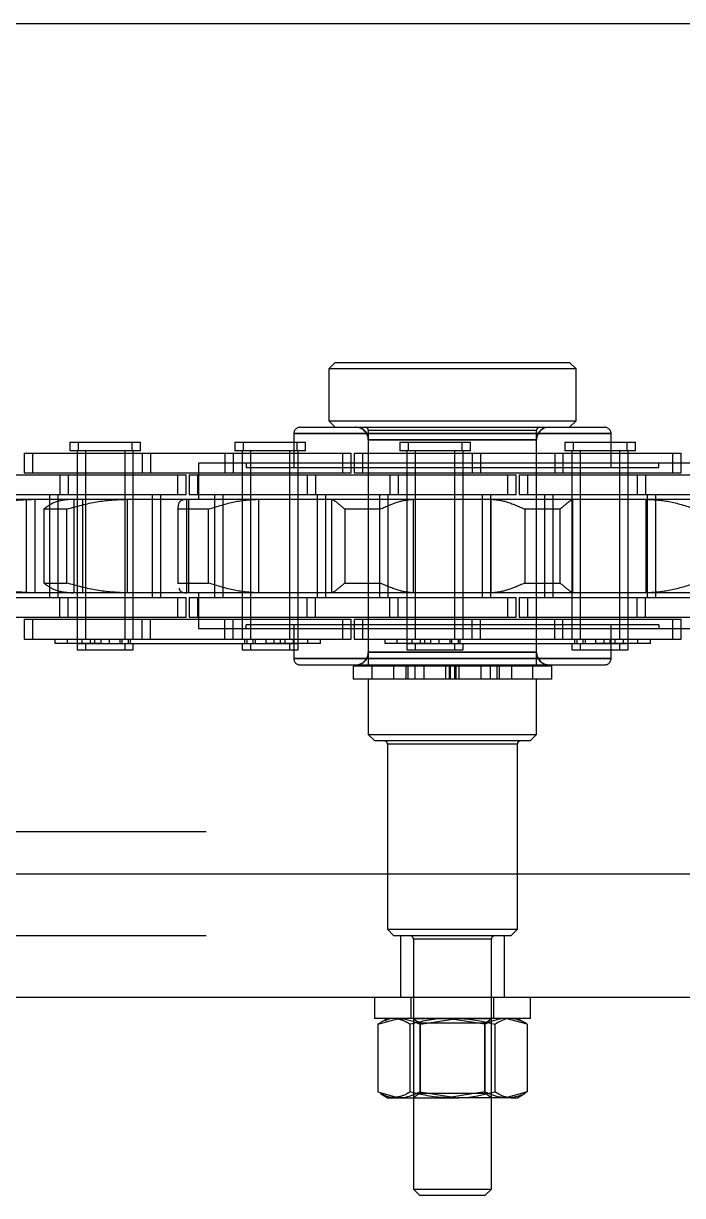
# Model space of a CAD drawing. Header units: metres. Extents: x 0 to 21025, y 0 to 14850.
# Drawn here: x 3953.4 to 4004.1, y 9031.4 to 9121.6 of the extents above; entities that cross this region are included whole.
import ezdxf

# ---------------------------------------------------------------- set-up
doc = ezdxf.new("R2010")
doc.units = ezdxf.units.M
doc.header["$LTSCALE"] = 25
doc.linetypes.add('HIDDEN2', pattern=[4.7625, 3.175, -1.5875])
doc.layers.add('SL4', color=4, linetype='Continuous')
doc.layers.add('ST1', color=7, linetype='HIDDEN2')

msp = doc.modelspace()

# ---------------------------------------------------------------- linework, layer by layer
at = {"layer": 'SL4'}
for p, q in [((2880.564, 9121.619), (4205.539, 9121.619)), ((2880.564, 9056.144), (4205.539, 9056.144)), ((4205.539, 9046.619), (2880.564, 9046.619)), ((3980.382, 9046.619), (3980.382, 9045.019)), ((3992.382, 9045.019), (3992.382, 9046.619)), ((3991.799, 9045.019), (3980.382, 9045.019)), ((3980.626, 9044.572), (3982.263, 9045.019)), ((3980.864, 9044.68), (3980.626, 9044.572)), ((3980.626, 9044.572), (3980.626, 9039.365)), ((3981.382, 9045.019), (3980.844, 9044.708)), ((3983.899, 9044.572), (3986.777, 9045.019)), ((3983.899, 9044.572), (3983.899, 9039.365)), ((3989.655, 9044.572), (3989.655, 9039.365)), ((3991.92, 9044.708), (3991.382, 9045.019)), ((3992.382, 9045.019), (3991.799, 9045.019)), ((3992.137, 9044.572), (3992.137, 9039.365)), ((3980.626, 9039.365), (3982.263, 9038.919)), ((3980.864, 9039.257), (3980.626, 9039.365)), ((3980.844, 9039.229), (3981.382, 9038.919)), ((3981.382, 9038.919), (3982.263, 9038.919)), ((3982.263, 9038.919), (3986.777, 9038.919)), ((3983.382, 9038.919), (3983.382, 9031.884)), ((3983.899, 9039.365), (3986.777, 9038.919)), ((3990.896, 9038.919), (3986.777, 9038.919)), ((3989.382, 9031.884), (3989.382, 9038.919)), ((3990.896, 9038.919), (3991.382, 9038.919)), ((3991.382, 9038.919), (3991.92, 9039.229)), ((3983.382, 9031.884), (3983.882, 9031.384)), ((3983.382, 9031.884), (3989.382, 9031.884)), ((3988.882, 9031.384), (3989.382, 9031.884)), ((3988.882, 9031.384), (3983.882, 9031.384))]:
    msp.add_line(p, q, dxfattribs=at)
for points, knots in [([(3982.263, 9045.019), (3982.302, 9045.018), (3982.854, 9045.012), (3983.396, 9044.784), (3983.899, 9044.572)], [0, 0, 0, 0, 0.070201, 1, 1, 1, 1]), ([(3986.777, 9045.019), (3986.845, 9045.018), (3987.817, 9045.012), (3988.769, 9044.784), (3989.655, 9044.572)], [0, 0, 0, 0, 0.070201, 1, 1, 1, 1]), ([(3990.896, 9045.019), (3990.783, 9045.012), (3990.363, 9044.987), (3989.954, 9044.747), (3989.655, 9044.572)], [0, 0, 0, 0, 0.268634, 1, 1, 1, 1]), ([(3992.137, 9044.572), (3992.033, 9044.639), (3991.628, 9044.901), (3991.208, 9044.969), (3990.896, 9045.019)], [0, 0, 0, 0, 0.257551, 1, 1, 1, 1]), ([(3982.263, 9038.919), (3982.302, 9038.919), (3982.854, 9038.925), (3983.396, 9039.153), (3983.899, 9039.365)], [0, 0, 0, 0, 0.070201, 1, 1, 1, 1]), ([(3986.777, 9038.919), (3986.845, 9038.919), (3987.817, 9038.925), (3988.769, 9039.153), (3989.655, 9039.365)], [0, 0, 0, 0, 0.070201, 1, 1, 1, 1]), ([(3990.896, 9038.919), (3990.783, 9038.925), (3990.363, 9038.95), (3989.954, 9039.19), (3989.655, 9039.365)], [0, 0, 0, 0, 0.268634, 1, 1, 1, 1]), ([(3992.137, 9039.365), (3992.033, 9039.298), (3991.628, 9039.036), (3991.208, 9038.969), (3990.896, 9038.919)], [0, 0, 0, 0, 0.257551, 1, 1, 1, 1])]:
    msp.add_open_spline(points, degree=3, knots=knots, dxfattribs=at)
at = {"layer": 'ST1'}
for p, q in [((3977.357, 9095.529), (3976.857, 9095.029)), ((3995.907, 9095.029), (3976.857, 9095.029)), ((3976.857, 9095.029), (3976.857, 9091.029)), ((3977.357, 9095.529), (3995.407, 9095.529)), ((3995.907, 9095.029), (3995.407, 9095.529)), ((3995.907, 9091.029), (3995.907, 9095.029)), ((3974.655, 9090.529), (3998.108, 9090.529)), ((3976.857, 9091.029), (3995.907, 9091.029)), ((3976.857, 9091.029), (3977.357, 9090.529)), ((3992.857, 9090.279), (3979.907, 9090.279)), ((3979.907, 9090.279), (3979.907, 9072.239)), ((3992.857, 9072.239), (3992.857, 9090.279)), ((3995.407, 9090.529), (3995.907, 9091.029)), ((3956.931, 9089.384), (3961.728, 9089.384)), ((3956.931, 9089.384), (3956.931, 9088.725)), ((3957.57, 9089.384), (3957.57, 9088.725)), ((3961.728, 9089.384), (3962.367, 9089.384)), ((3961.728, 9088.725), (3961.728, 9089.384)), ((3962.367, 9088.725), (3962.367, 9089.384)), ((3969.631, 9089.384), (3974.428, 9089.384)), ((3969.631, 9089.384), (3969.631, 9088.725)), ((3970.27, 9089.384), (3970.27, 9088.725)), ((3974.167, 9090.04), (3974.167, 9087.44)), ((3974.167, 9090.04), (3998.597, 9090.04)), ((3998.597, 9090.04), (3974.167, 9090.04)), ((3974.428, 9089.384), (3975.067, 9089.384)), ((3974.428, 9088.725), (3974.428, 9089.384)), ((3975.067, 9088.725), (3975.067, 9089.384)), ((3979.907, 9089.551), (3979.907, 9073.216)), ((3992.832, 9089.551), (3979.931, 9089.551)), ((3979.931, 9073.216), (3979.931, 9089.551)), ((3979.931, 9089.551), (3992.832, 9089.551)), ((3982.331, 9089.384), (3987.128, 9089.384)), ((3982.331, 9089.384), (3982.331, 9088.725)), ((3982.97, 9089.384), (3982.97, 9088.725)), ((3987.128, 9089.384), (3987.767, 9089.384)), ((3987.128, 9088.725), (3987.128, 9089.384)), ((3987.767, 9088.725), (3987.767, 9089.384)), ((3992.832, 9089.551), (3992.832, 9073.216)), ((3992.857, 9073.216), (3992.857, 9089.551)), ((3995.031, 9089.384), (3999.828, 9089.384)), ((3995.031, 9089.384), (3995.031, 9088.725)), ((3995.67, 9089.384), (3995.67, 9088.725)), ((3998.597, 9087.44), (3998.597, 9090.04)), ((3999.828, 9089.384), (4000.467, 9089.384)), ((3999.828, 9088.725), (3999.828, 9089.384)), ((4000.467, 9088.725), (4000.467, 9089.384)), ((3953.409, 9088.541), (3962.504, 9088.541)), ((3953.409, 9088.541), (3953.409, 9087.021)), ((3954.049, 9088.541), (3954.049, 9087.021)), ((3961.728, 9088.725), (3956.931, 9088.725)), ((3957.484, 9088.725), (3957.484, 9074.227)), ((3957.484, 9088.541), (3957.484, 9087.021)), ((3958.124, 9088.725), (3958.124, 9074.227)), ((3958.124, 9088.541), (3958.124, 9087.021)), ((3961.174, 9074.227), (3961.174, 9088.725)), ((3961.174, 9087.021), (3961.174, 9088.541)), ((3962.367, 9088.725), (3961.728, 9088.725)), ((3961.814, 9074.227), (3961.814, 9088.725)), ((3961.814, 9087.021), (3961.814, 9088.541)), ((3962.504, 9088.541), (3962.504, 9087.021)), ((3962.504, 9088.541), (3968.854, 9088.541)), ((3963.144, 9088.541), (3963.144, 9087.021)), ((3968.854, 9088.541), (3968.854, 9087.021)), ((3968.854, 9088.541), (3977.949, 9088.541)), ((3969.494, 9088.541), (3969.494, 9087.021)), ((3974.428, 9088.725), (3969.631, 9088.725)), ((3970.184, 9088.725), (3970.184, 9074.227)), ((3970.184, 9088.541), (3970.184, 9087.021)), ((3970.824, 9088.725), (3970.824, 9074.227)), ((3970.824, 9088.541), (3970.824, 9087.021)), ((3973.874, 9074.227), (3973.874, 9088.725)), ((3973.874, 9087.021), (3973.874, 9088.541)), ((3975.067, 9088.725), (3974.428, 9088.725)), ((3974.514, 9074.227), (3974.514, 9088.725)), ((3974.514, 9087.021), (3974.514, 9088.541)), ((3977.949, 9088.541), (3978.589, 9088.541)), ((3977.949, 9087.021), (3977.949, 9088.541)), ((3978.589, 9087.021), (3978.589, 9088.541)), ((3978.809, 9088.541), (3987.904, 9088.541)), ((3978.809, 9088.541), (3978.809, 9087.021)), ((3979.449, 9088.541), (3979.449, 9087.021)), ((3987.128, 9088.725), (3982.331, 9088.725)), ((3982.884, 9088.725), (3982.884, 9074.227)), ((3982.884, 9088.541), (3982.884, 9087.021)), ((3983.524, 9088.725), (3983.524, 9074.227)), ((3983.524, 9088.541), (3983.524, 9087.021)), ((3986.574, 9074.227), (3986.574, 9088.725)), ((3986.574, 9087.021), (3986.574, 9088.541)), ((3987.767, 9088.725), (3987.128, 9088.725)), ((3987.214, 9074.227), (3987.214, 9088.725)), ((3987.214, 9087.021), (3987.214, 9088.541)), ((3987.904, 9088.541), (3987.904, 9087.021)), ((3987.904, 9088.541), (3994.254, 9088.541)), ((3988.544, 9088.541), (3988.544, 9087.021)), ((3994.254, 9088.541), (3994.254, 9087.021)), ((3994.254, 9088.541), (4003.349, 9088.541)), ((3994.894, 9088.541), (3994.894, 9087.021)), ((3999.828, 9088.725), (3995.031, 9088.725)), ((3995.584, 9088.725), (3995.584, 9074.227)), ((3995.584, 9088.541), (3995.584, 9087.021)), ((3996.224, 9088.725), (3996.224, 9074.227)), ((3996.224, 9088.541), (3996.224, 9087.021)), ((3999.274, 9074.227), (3999.274, 9088.725)), ((3999.274, 9087.021), (3999.274, 9088.541)), ((4000.467, 9088.725), (3999.828, 9088.725)), ((3999.914, 9074.227), (3999.914, 9088.725)), ((3999.914, 9087.021), (3999.914, 9088.541)), ((4003.349, 9088.541), (4003.989, 9088.541)), ((4003.349, 9087.021), (4003.349, 9088.541)), ((4003.989, 9087.021), (4003.989, 9088.541)), ((3966.838, 9087.759), (3966.838, 9084.989)), ((4005.926, 9087.759), (3966.838, 9087.759)), ((3970.502, 9087.759), (3970.502, 9087.44)), ((4002.261, 9087.44), (4002.261, 9087.759)), ((3949.804, 9086.869), (3956.154, 9086.869)), ((3953.409, 9087.021), (3962.504, 9087.021)), ((3956.154, 9086.869), (3956.154, 9085.349)), ((3956.154, 9086.869), (3965.249, 9086.869)), ((3956.794, 9086.869), (3956.794, 9085.349)), ((3957.484, 9086.869), (3957.484, 9085.349)), ((3958.124, 9086.869), (3958.124, 9085.349)), ((3961.174, 9085.349), (3961.174, 9086.869)), ((3961.814, 9085.349), (3961.814, 9086.869)), ((3962.504, 9087.021), (3968.854, 9087.021)), ((3965.249, 9086.869), (3965.889, 9086.869)), ((3965.249, 9085.349), (3965.249, 9086.869)), ((3965.889, 9085.349), (3965.889, 9086.869)), ((3966.109, 9086.869), (3975.204, 9086.869)), ((3966.109, 9086.869), (3966.109, 9085.349)), ((3966.749, 9086.869), (3966.749, 9085.349)), ((3968.854, 9087.021), (3977.949, 9087.021)), ((3970.184, 9086.869), (3970.184, 9085.349)), ((3970.502, 9087.44), (4002.261, 9087.44)), ((3970.824, 9086.869), (3970.824, 9085.349)), ((3973.874, 9085.349), (3973.874, 9086.869)), ((3974.514, 9085.349), (3974.514, 9086.869)), ((3975.204, 9086.869), (3975.204, 9085.349)), ((3975.204, 9086.869), (3981.554, 9086.869)), ((3975.844, 9086.869), (3975.844, 9085.349)), ((3977.949, 9087.021), (3978.589, 9087.021)), ((3978.809, 9087.021), (3987.904, 9087.021)), ((3981.554, 9086.869), (3981.554, 9085.349)), ((3981.554, 9086.869), (3990.649, 9086.869)), ((3982.194, 9086.869), (3982.194, 9085.349)), ((3982.884, 9086.869), (3982.884, 9085.349)), ((3983.524, 9086.869), (3983.524, 9085.349)), ((3986.574, 9085.349), (3986.574, 9086.869)), ((3987.214, 9085.349), (3987.214, 9086.869)), ((3987.904, 9087.021), (3994.254, 9087.021)), ((3990.649, 9086.869), (3991.289, 9086.869)), ((3990.649, 9085.349), (3990.649, 9086.869)), ((3991.289, 9085.349), (3991.289, 9086.869)), ((3991.509, 9086.869), (4000.604, 9086.869)), ((3991.509, 9086.869), (3991.509, 9085.349)), ((3992.149, 9086.869), (3992.149, 9085.349)), ((3994.254, 9087.021), (4003.349, 9087.021)), ((3995.584, 9086.869), (3995.584, 9085.349)), ((3996.224, 9086.869), (3996.224, 9085.349)), ((3999.274, 9085.349), (3999.274, 9086.869)), ((3999.914, 9085.349), (3999.914, 9086.869)), ((4000.604, 9086.869), (4000.604, 9085.349)), ((4000.604, 9086.869), (4006.954, 9086.869)), ((4001.244, 9086.869), (4001.244, 9085.349)), ((4003.349, 9087.021), (4003.989, 9087.021)), ((3949.804, 9085.349), (3956.154, 9085.349)), ((3951.972, 9084.989), (3954.136, 9084.989)), ((3953.579, 9077.779), (3953.579, 9084.989)), ((3954.136, 9084.989), (3954.265, 9084.989)), ((3954.265, 9077.779), (3954.265, 9084.989)), ((3954.265, 9084.989), (3957.178, 9084.989)), ((3955.369, 9085.349), (3955.369, 9077.419)), ((3956.009, 9085.349), (3956.009, 9077.419)), ((3956.154, 9085.349), (3965.249, 9085.349)), ((3957.178, 9084.989), (3961.247, 9084.989)), ((3957.257, 9077.779), (3957.257, 9084.989)), ((3957.484, 9085.349), (3957.484, 9077.419)), ((3957.926, 9077.779), (3957.926, 9084.989)), ((3958.124, 9085.349), (3958.124, 9077.419)), ((3961.174, 9077.419), (3961.174, 9085.349)), ((3961.247, 9084.989), (3961.362, 9084.989)), ((3961.362, 9077.779), (3961.362, 9084.989)), ((3961.362, 9084.989), (3965.908, 9084.989)), ((3961.814, 9077.419), (3961.814, 9085.349)), ((3963.289, 9077.419), (3963.289, 9085.349)), ((3963.929, 9077.419), (3963.929, 9085.349)), ((3965.249, 9085.349), (3965.889, 9085.349)), ((3965.908, 9084.989), (3971.389, 9084.989)), ((3965.946, 9077.779), (3965.946, 9084.989)), ((3966.096, 9077.779), (3966.096, 9084.989)), ((3966.109, 9085.349), (3975.204, 9085.349)), ((3968.069, 9085.349), (3968.069, 9077.419)), ((3968.709, 9085.349), (3968.709, 9077.419)), ((3970.184, 9085.349), (3970.184, 9077.419)), ((3970.824, 9085.349), (3970.824, 9077.419)), ((3971.389, 9084.989), (3971.477, 9084.989)), ((3971.477, 9077.779), (3971.477, 9084.989)), ((3971.477, 9084.989), (3977.1, 9084.989)), ((3973.874, 9077.419), (3973.874, 9085.349)), ((3974.514, 9077.419), (3974.514, 9085.349)), ((3975.204, 9085.349), (3981.554, 9085.349)), ((3975.989, 9077.419), (3975.989, 9085.349)), ((3976.629, 9077.419), (3976.629, 9085.349)), ((3977.1, 9077.779), (3977.1, 9084.989)), ((3977.1, 9084.989), (3977.106, 9084.989)), ((3977.106, 9084.989), (3983.34, 9084.989)), ((3980.769, 9085.349), (3980.769, 9077.419)), ((3981.409, 9085.349), (3981.409, 9077.419)), ((3981.554, 9085.349), (3990.649, 9085.349)), ((3982.884, 9085.349), (3982.884, 9077.419)), ((3983.34, 9084.989), (3983.39, 9084.989)), ((3983.39, 9077.779), (3983.39, 9084.989)), ((3983.39, 9084.989), (3989.373, 9084.989)), ((3983.524, 9085.349), (3983.524, 9077.419)), ((3986.574, 9077.419), (3986.574, 9085.349)), ((3987.214, 9077.419), (3987.214, 9085.349)), ((3988.689, 9077.419), (3988.689, 9085.349)), ((3989.329, 9077.419), (3989.329, 9085.349)), ((3989.373, 9077.779), (3989.373, 9084.989)), ((3989.373, 9084.989), (3989.424, 9084.989)), ((3989.424, 9084.989), (3995.657, 9084.989)), ((3990.649, 9085.349), (3991.289, 9085.349)), ((3991.509, 9085.349), (4000.604, 9085.349)), ((3993.469, 9085.349), (3993.469, 9077.419)), ((3994.109, 9085.349), (3994.109, 9077.419)), ((3995.584, 9085.349), (3995.584, 9077.419)), ((3995.657, 9084.989), (3995.663, 9084.989)), ((3995.663, 9077.779), (3995.663, 9084.989)), ((3995.663, 9084.989), (4001.286, 9084.989)), ((3996.224, 9085.349), (3996.224, 9077.419)), ((3999.274, 9077.419), (3999.274, 9085.349)), ((3999.914, 9077.419), (3999.914, 9085.349)), ((4000.604, 9085.349), (4006.954, 9085.349)), ((4001.286, 9077.779), (4001.286, 9084.989)), ((4001.286, 9084.989), (4001.374, 9084.989)), ((4001.374, 9084.989), (4006.856, 9084.989)), ((4001.389, 9077.419), (4001.389, 9085.349)), ((4002.029, 9077.419), (4002.029, 9085.349)), ((3956.686, 9084.227), (3954.922, 9084.227)), ((3954.922, 9084.227), (3954.922, 9078.541)), ((3956.686, 9078.541), (3956.686, 9084.227)), ((3965.234, 9084.284), (3965.234, 9078.483)), ((3967.611, 9084.227), (3965.236, 9084.227)), ((3965.236, 9084.227), (3965.236, 9078.541)), ((3967.611, 9078.541), (3967.611, 9084.227)), ((3980.801, 9084.227), (3978.1, 9084.227)), ((3978.1, 9084.227), (3978.1, 9078.541)), ((3980.801, 9078.541), (3980.801, 9084.227)), ((3991.962, 9084.227), (3991.962, 9078.541)), ((3994.664, 9084.227), (3991.962, 9084.227)), ((3994.664, 9078.541), (3994.664, 9084.227)), ((3954.136, 9077.779), (3951.972, 9077.779)), ((3954.265, 9077.779), (3954.136, 9077.779)), ((3957.178, 9077.779), (3954.265, 9077.779)), ((3954.922, 9078.541), (3956.686, 9078.541)), ((3961.247, 9077.779), (3957.178, 9077.779)), ((3961.362, 9077.779), (3961.247, 9077.779)), ((3965.908, 9077.779), (3961.362, 9077.779)), ((3965.236, 9078.541), (3967.611, 9078.541)), ((3965.236, 9078.541), (3965.251, 9078.483)), ((3971.389, 9077.779), (3965.908, 9077.779)), ((3966.838, 9077.779), (3966.838, 9075.009)), ((3971.477, 9077.779), (3971.389, 9077.779)), ((3977.1, 9077.779), (3971.477, 9077.779)), ((3977.106, 9077.779), (3977.1, 9077.779)), ((3983.34, 9077.779), (3977.106, 9077.779)), ((3978.1, 9078.541), (3980.801, 9078.541)), ((3983.39, 9077.779), (3983.34, 9077.779)), ((3989.373, 9077.779), (3983.39, 9077.779)), ((3989.424, 9077.779), (3989.373, 9077.779)), ((3995.657, 9077.779), (3989.424, 9077.779)), ((3991.962, 9078.541), (3994.664, 9078.541)), ((3995.663, 9077.779), (3995.657, 9077.779)), ((4001.286, 9077.779), (3995.663, 9077.779)), ((4001.374, 9077.779), (4001.286, 9077.779)), ((4006.856, 9077.779), (4001.374, 9077.779)), ((3949.804, 9077.419), (3956.154, 9077.419)), ((3956.154, 9075.899), (3956.154, 9077.419)), ((3956.154, 9077.419), (3965.249, 9077.419)), ((3956.794, 9075.899), (3956.794, 9077.419)), ((3957.484, 9077.419), (3957.484, 9075.899)), ((3958.124, 9077.419), (3958.124, 9075.899)), ((3961.174, 9075.899), (3961.174, 9077.419)), ((3961.814, 9075.899), (3961.814, 9077.419)), ((3965.249, 9077.419), (3965.889, 9077.419)), ((3965.249, 9075.899), (3965.249, 9077.419)), ((3965.889, 9075.899), (3965.889, 9077.419)), ((3966.109, 9077.419), (3975.204, 9077.419)), ((3966.109, 9077.419), (3966.109, 9075.899)), ((3966.749, 9077.419), (3966.749, 9075.899)), ((3970.184, 9077.419), (3970.184, 9075.899)), ((3970.824, 9077.419), (3970.824, 9075.899)), ((3973.874, 9075.899), (3973.874, 9077.419)), ((3974.514, 9075.899), (3974.514, 9077.419)), ((3975.204, 9075.899), (3975.204, 9077.419)), ((3975.204, 9077.419), (3981.554, 9077.419)), ((3975.844, 9075.899), (3975.844, 9077.419)), ((3981.554, 9075.899), (3981.554, 9077.419)), ((3981.554, 9077.419), (3990.649, 9077.419)), ((3982.194, 9075.899), (3982.194, 9077.419)), ((3982.884, 9077.419), (3982.884, 9075.899)), ((3983.524, 9077.419), (3983.524, 9075.899)), ((3986.574, 9075.899), (3986.574, 9077.419)), ((3987.214, 9075.899), (3987.214, 9077.419)), ((3990.649, 9077.419), (3991.289, 9077.419)), ((3990.649, 9075.899), (3990.649, 9077.419)), ((3991.289, 9075.899), (3991.289, 9077.419)), ((3991.509, 9077.419), (4000.604, 9077.419)), ((3991.509, 9077.419), (3991.509, 9075.899)), ((3992.149, 9077.419), (3992.149, 9075.899)), ((3995.584, 9077.419), (3995.584, 9075.899)), ((3996.224, 9077.419), (3996.224, 9075.899)), ((3999.274, 9075.899), (3999.274, 9077.419)), ((3999.914, 9075.899), (3999.914, 9077.419)), ((4000.604, 9075.899), (4000.604, 9077.419)), ((4000.604, 9077.419), (4006.954, 9077.419)), ((4001.244, 9075.899), (4001.244, 9077.419)), ((3949.804, 9075.899), (3956.154, 9075.899)), ((3956.154, 9075.899), (3965.249, 9075.899)), ((3965.249, 9075.899), (3965.889, 9075.899)), ((3966.109, 9075.899), (3975.204, 9075.899)), ((3975.204, 9075.899), (3981.554, 9075.899)), ((3981.554, 9075.899), (3990.649, 9075.899)), ((3990.649, 9075.899), (3991.289, 9075.899)), ((3991.509, 9075.899), (4000.604, 9075.899)), ((4000.604, 9075.899), (4006.954, 9075.899)), ((3953.409, 9075.747), (3962.504, 9075.747)), ((3953.409, 9075.747), (3953.409, 9074.227)), ((3954.049, 9075.747), (3954.049, 9074.227)), ((3957.484, 9075.747), (3957.484, 9073.894)), ((3958.124, 9075.747), (3958.124, 9074.227)), ((3961.174, 9074.227), (3961.174, 9075.747)), ((3961.814, 9074.227), (3961.814, 9075.747)), ((3962.504, 9074.227), (3962.504, 9075.747)), ((3962.504, 9075.747), (3968.854, 9075.747)), ((3963.144, 9074.227), (3963.144, 9075.747)), ((4005.926, 9075.009), (3966.838, 9075.009)), ((3968.854, 9074.227), (3968.854, 9075.747)), ((3968.854, 9075.747), (3977.949, 9075.747)), ((3969.494, 9074.227), (3969.494, 9075.747)), ((3970.184, 9075.747), (3970.184, 9074.227)), ((4002.261, 9075.327), (3970.502, 9075.327)), ((3970.502, 9075.009), (3970.502, 9075.327)), ((3970.824, 9075.747), (3970.824, 9074.227)), ((3973.874, 9074.227), (3973.874, 9075.747)), ((3974.167, 9075.327), (3974.167, 9072.727)), ((3974.514, 9073.894), (3974.514, 9075.747)), ((3977.949, 9075.747), (3978.589, 9075.747)), ((3977.949, 9074.227), (3977.949, 9075.747)), ((3978.589, 9074.227), (3978.589, 9075.747)), ((3978.809, 9075.747), (3987.904, 9075.747)), ((3978.809, 9075.747), (3978.809, 9074.227)), ((3979.449, 9075.747), (3979.449, 9074.227)), ((3982.884, 9075.747), (3982.884, 9073.894)), ((3983.524, 9075.747), (3983.524, 9074.227)), ((3986.574, 9074.227), (3986.574, 9075.747)), ((3987.214, 9074.227), (3987.214, 9075.747)), ((3987.904, 9074.227), (3987.904, 9075.747)), ((3987.904, 9075.747), (3994.254, 9075.747)), ((3988.544, 9074.227), (3988.544, 9075.747)), ((3994.254, 9074.227), (3994.254, 9075.747)), ((3994.254, 9075.747), (4003.349, 9075.747)), ((3994.894, 9074.227), (3994.894, 9075.747)), ((3995.584, 9075.747), (3995.584, 9074.227)), ((3996.224, 9075.747), (3996.224, 9074.227)), ((3998.597, 9072.727), (3998.597, 9075.327)), ((3999.274, 9074.227), (3999.274, 9075.747)), ((3999.914, 9073.894), (3999.914, 9075.747)), ((4002.261, 9075.327), (4002.261, 9075.009)), ((4003.349, 9075.747), (4003.989, 9075.747)), ((4003.349, 9074.227), (4003.349, 9075.747)), ((4003.989, 9074.227), (4003.989, 9075.747)), ((3953.409, 9074.227), (3962.504, 9074.227)), ((3955.777, 9074.227), (3955.777, 9073.894)), ((3956.738, 9073.894), (3956.738, 9074.227)), ((3957.853, 9074.227), (3957.853, 9073.858)), ((3958.493, 9074.227), (3958.493, 9073.858)), ((3958.862, 9073.894), (3958.862, 9074.227)), ((3959.329, 9073.894), (3959.329, 9074.227)), ((3959.969, 9073.894), (3959.969, 9074.227)), ((3960.805, 9073.858), (3960.805, 9074.227)), ((3960.948, 9073.894), (3960.948, 9074.227)), ((3961.445, 9073.858), (3961.445, 9074.227)), ((3961.588, 9073.894), (3961.588, 9074.227)), ((3962.504, 9074.227), (3968.854, 9074.227)), ((3968.854, 9074.227), (3977.949, 9074.227)), ((3970.41, 9073.894), (3970.41, 9074.227)), ((3970.553, 9074.227), (3970.553, 9073.858)), ((3971.05, 9073.894), (3971.05, 9074.227)), ((3971.193, 9074.227), (3971.193, 9073.858)), ((3972.029, 9073.894), (3972.029, 9074.227)), ((3972.669, 9073.894), (3972.669, 9074.227)), ((3973.136, 9073.894), (3973.136, 9074.227)), ((3973.505, 9073.858), (3973.505, 9074.227)), ((3974.145, 9073.858), (3974.145, 9074.227)), ((3975.26, 9073.894), (3975.26, 9074.227)), ((3976.221, 9073.894), (3976.221, 9074.227)), ((3977.949, 9074.227), (3978.589, 9074.227)), ((3978.809, 9074.227), (3987.904, 9074.227)), ((3981.177, 9074.227), (3981.177, 9073.894)), ((3982.138, 9073.894), (3982.138, 9074.227)), ((3983.253, 9074.227), (3983.253, 9073.858)), ((3983.893, 9074.227), (3983.893, 9073.858)), ((3984.262, 9073.894), (3984.262, 9074.227)), ((3984.729, 9073.894), (3984.729, 9074.227)), ((3985.369, 9073.894), (3985.369, 9074.227)), ((3986.205, 9073.858), (3986.205, 9074.227)), ((3986.348, 9073.894), (3986.348, 9074.227)), ((3986.845, 9073.858), (3986.845, 9074.227)), ((3986.988, 9073.894), (3986.988, 9074.227)), ((3987.904, 9074.227), (3994.254, 9074.227)), ((3994.254, 9074.227), (4003.349, 9074.227)), ((3995.81, 9073.894), (3995.81, 9074.227)), ((3995.953, 9074.227), (3995.953, 9073.858)), ((3996.45, 9073.894), (3996.45, 9074.227)), ((3996.593, 9074.227), (3996.593, 9073.858)), ((3997.429, 9073.894), (3997.429, 9074.227)), ((3998.069, 9073.894), (3998.069, 9074.227)), ((3998.536, 9073.894), (3998.536, 9074.227)), ((3998.905, 9073.858), (3998.905, 9074.227)), ((3999.545, 9073.858), (3999.545, 9074.227)), ((4000.66, 9073.894), (4000.66, 9074.227)), ((4001.621, 9073.894), (4001.621, 9074.227)), ((4003.349, 9074.227), (4003.989, 9074.227)), ((3959.329, 9073.894), (3955.777, 9073.894)), ((3961.174, 9073.858), (3957.484, 9073.858)), ((3957.484, 9073.858), (3957.484, 9073.384)), ((3957.484, 9073.384), (3961.174, 9073.384)), ((3958.124, 9073.858), (3958.124, 9073.384)), ((3959.329, 9073.894), (3972.029, 9073.894)), ((3961.814, 9073.858), (3961.174, 9073.858)), ((3961.174, 9073.384), (3961.174, 9073.858)), ((3961.174, 9073.384), (3961.814, 9073.384)), ((3961.814, 9073.384), (3961.814, 9073.858)), ((3973.874, 9073.858), (3970.184, 9073.858)), ((3970.184, 9073.858), (3970.184, 9073.384)), ((3970.184, 9073.384), (3973.874, 9073.384)), ((3970.824, 9073.858), (3970.824, 9073.384)), ((3975.26, 9073.894), (3972.029, 9073.894)), ((3974.514, 9073.858), (3973.874, 9073.858)), ((3973.874, 9073.384), (3973.874, 9073.858)), ((3973.874, 9073.384), (3974.514, 9073.384)), ((3974.514, 9073.384), (3974.514, 9073.858)), ((3976.221, 9073.894), (3975.26, 9073.894)), ((3992.832, 9073.216), (3979.931, 9073.216)), ((3979.931, 9073.216), (3992.832, 9073.216)), ((3984.729, 9073.894), (3981.177, 9073.894)), ((3986.574, 9073.858), (3982.884, 9073.858)), ((3982.884, 9073.858), (3982.884, 9073.384)), ((3982.884, 9073.384), (3986.574, 9073.384)), ((3983.524, 9073.858), (3983.524, 9073.384)), ((3984.729, 9073.894), (3997.429, 9073.894)), ((3987.214, 9073.858), (3986.574, 9073.858)), ((3986.574, 9073.384), (3986.574, 9073.858)), ((3986.574, 9073.384), (3987.214, 9073.384)), ((3987.214, 9073.384), (3987.214, 9073.858)), ((3999.274, 9073.858), (3995.584, 9073.858)), ((3995.584, 9073.858), (3995.584, 9073.384)), ((3995.584, 9073.384), (3999.274, 9073.384)), ((3996.224, 9073.858), (3996.224, 9073.384)), ((4000.66, 9073.894), (3997.429, 9073.894)), ((3999.914, 9073.858), (3999.274, 9073.858)), ((3999.274, 9073.384), (3999.274, 9073.858)), ((3999.274, 9073.384), (3999.914, 9073.384)), ((3999.914, 9073.384), (3999.914, 9073.858)), ((4001.621, 9073.894), (4000.66, 9073.894)), ((3974.167, 9072.727), (3998.597, 9072.727)), ((3998.597, 9072.727), (3974.167, 9072.727)), ((3974.655, 9072.239), (3998.108, 9072.239)), ((3980.182, 9072.239), (3980.182, 9071.139)), ((3992.582, 9071.139), (3992.582, 9072.239)), ((3994.025, 9072.139), (3978.738, 9072.139)), ((3978.738, 9072.139), (3978.738, 9071.139)), ((3980.182, 9072.139), (3980.182, 9071.139)), ((3981.834, 9072.139), (3981.834, 9071.139)), ((3982.785, 9072.139), (3982.785, 9071.139)), ((3982.961, 9072.139), (3982.961, 9071.139)), ((3983.477, 9072.139), (3983.477, 9071.139)), ((3984.182, 9072.139), (3984.182, 9071.139)), ((3985.882, 9071.139), (3985.882, 9072.139)), ((3986.132, 9072.139), (3986.132, 9071.139)), ((3986.22, 9072.139), (3986.22, 9071.139)), ((3986.543, 9072.139), (3986.543, 9071.139)), ((3986.632, 9072.139), (3986.632, 9071.139)), ((3986.882, 9072.139), (3986.882, 9071.139)), ((3988.582, 9071.139), (3988.582, 9072.139)), ((3989.286, 9072.139), (3989.286, 9071.139)), ((3989.803, 9072.139), (3989.803, 9071.139)), ((3989.978, 9072.139), (3989.978, 9071.139)), ((3990.929, 9072.139), (3990.929, 9071.139)), ((3992.582, 9071.139), (3992.582, 9072.139)), ((3994.025, 9071.139), (3994.025, 9072.139)), ((3994.025, 9071.139), (3978.738, 9071.139)), ((3979.907, 9071.139), (3979.907, 9066.884)), ((3992.857, 9066.884), (3992.857, 9071.139)), ((3979.907, 9066.884), (3992.857, 9066.884)), ((3979.907, 9066.884), (3980.407, 9066.384)), ((3992.357, 9066.384), (3992.857, 9066.884)), ((3992.357, 9066.384), (3980.407, 9066.384)), ((3981.382, 9066.134), (3981.382, 9051.884)), ((3991.382, 9066.134), (3981.428, 9066.134)), ((3991.382, 9051.884), (3991.382, 9066.134)), ((4205.539, 9059.381), (2880.564, 9059.381)), ((2880.564, 9056.144), (4205.539, 9056.144)), ((3981.382, 9051.884), (3991.382, 9051.884)), ((3981.382, 9051.884), (3981.882, 9051.384)), ((3990.882, 9051.384), (3991.382, 9051.884)), ((4205.539, 9051.381), (2880.564, 9051.381)), ((3990.882, 9051.384), (3981.882, 9051.384)), ((3982.382, 9051.381), (3982.382, 9046.619)), ((3989.382, 9051.134), (3983.382, 9051.134)), ((3983.382, 9051.134), (3983.382, 9038.919)), ((3989.382, 9038.919), (3989.382, 9051.134)), ((3990.382, 9046.619), (3990.382, 9051.381)), ((3983.182, 9046.619), (3983.182, 9045.019)), ((3989.582, 9045.019), (3989.582, 9046.619)), ((3983.109, 9044.572), (3983.109, 9039.365)), ((3983.382, 9045.019), (3983.382, 9044.993)), ((3989.09, 9044.993), (3983.382, 9044.993)), ((3983.382, 9044.993), (3983.882, 9044.643)), ((3988.882, 9044.643), (3983.882, 9044.643)), ((3983.882, 9044.643), (3983.882, 9039.269)), ((3988.864, 9044.572), (3985.986, 9045.019)), ((3988.864, 9044.572), (3988.864, 9039.365)), ((3988.882, 9044.643), (3989.382, 9044.993)), ((3988.882, 9039.269), (3988.882, 9044.643)), ((3989.382, 9044.993), (3989.09, 9044.993)), ((3989.382, 9044.993), (3989.382, 9045.019)), ((3992.137, 9044.572), (3990.501, 9045.019)), ((3983.882, 9039.269), (3983.382, 9038.919)), ((3983.882, 9039.269), (3988.639, 9039.269)), ((3988.864, 9039.365), (3985.986, 9038.919)), ((3988.639, 9039.269), (3988.882, 9039.269)), ((3989.382, 9038.919), (3988.882, 9039.269)), ((3992.137, 9039.365), (3990.501, 9038.919))]:
    msp.add_line(p, q, dxfattribs=at)
for centre, radius, start, end in [((3974.655, 9090.04), 0.489, 90, 180), ((3978.929, 9089.551), 0.977, 0, 90), ((3978.956, 9089.553), 0.975, 359.89099, 89.89057), ((3979.657, 9090.279), 0.25, 0, 90), ((3993.807, 9089.553), 0.975, 90.10943, 180.10901), ((3993.107, 9090.279), 0.25, 90, 180), ((3993.834, 9089.551), 0.977, 90, 180), ((3998.108, 9090.04), 0.489, 0, 90), ((3978.929, 9073.216), 0.977, 270, 0), ((3978.956, 9073.214), 0.975, 270.10943, 0.10901), ((3993.807, 9073.214), 0.975, 179.89099, 269.89057), ((3993.834, 9073.216), 0.977, 180, 270), ((3974.655, 9072.727), 0.489, 180, 270), ((3998.108, 9072.727), 0.489, 270, 0), ((3981.132, 9066.134), 0.25, 0, 90), ((3991.632, 9066.134), 0.25, 90, 180), ((3983.132, 9051.134), 0.25, 0, 90), ((3989.632, 9051.134), 0.25, 90, 180)]:
    msp.add_arc(centre, radius, start, end, dxfattribs=at)
for points, knots in [([(3949.342, 9084.227), (3950.124, 9084.443), (3951.687, 9084.875), (3953.32, 9084.951), (3954.136, 9084.989)], [0, 0, 0, 0, 0.500152, 1, 1, 1, 1]), ([(3957.178, 9084.989), (3956.713, 9084.951), (3955.782, 9084.875), (3955.209, 9084.443), (3954.922, 9084.227)], [0, 0, 0, 0, 0.49948, 1, 1, 1, 1]), ([(3956.686, 9084.227), (3957.462, 9084.443), (3959.014, 9084.875), (3960.503, 9084.951), (3961.247, 9084.989)], [0, 0, 0, 0, 0.5005288, 1, 1, 1, 1]), ([(3965.908, 9084.989), (3965.701, 9084.951), (3965.286, 9084.875), (3965.253, 9084.443), (3965.236, 9084.227)], [0, 0, 0, 0, 0.499427, 1, 1, 1, 1]), ([(3967.611, 9084.227), (3968.288, 9084.443), (3969.641, 9084.875), (3970.807, 9084.951), (3971.389, 9084.989)], [0, 0, 0, 0, 0.500514, 1, 1, 1, 1]), ([(3977.106, 9084.989), (3977.182, 9084.951), (3977.335, 9084.876), (3977.844, 9084.443), (3978.1, 9084.227)], [0, 0, 0, 0, 0.499098, 1, 1, 1, 1]), ([(3980.801, 9084.227), (3981.297, 9084.443), (3982.287, 9084.875), (3982.989, 9084.951), (3983.34, 9084.989)], [0, 0, 0, 0, 0.500261, 1, 1, 1, 1]), ([(3989.424, 9084.989), (3989.774, 9084.951), (3990.476, 9084.875), (3991.466, 9084.443), (3991.962, 9084.227)], [0, 0, 0, 0, 0.499419, 1, 1, 1, 1]), ([(3994.664, 9084.227), (3994.918, 9084.443), (3995.428, 9084.875), (3995.581, 9084.951), (3995.657, 9084.989)], [0, 0, 0, 0, 0.500133, 1, 1, 1, 1]), ([(4001.374, 9084.989), (4001.956, 9084.951), (4003.122, 9084.875), (4004.475, 9084.443), (4005.152, 9084.227)], [0, 0, 0, 0, 0.499479, 1, 1, 1, 1]), ([(3954.136, 9077.779), (3953.321, 9077.816), (3951.688, 9077.892), (3950.125, 9078.324), (3949.342, 9078.541)], [0, 0, 0, 0, 0.499124, 1, 1, 1, 1]), ([(3954.922, 9078.541), (3955.209, 9078.324), (3955.782, 9077.892), (3956.713, 9077.816), (3957.178, 9077.779)], [0, 0, 0, 0, 0.500513, 1, 1, 1, 1]), ([(3961.247, 9077.779), (3960.503, 9077.816), (3959.014, 9077.892), (3957.462, 9078.324), (3956.686, 9078.541)], [0, 0, 0, 0, 0.499464, 1, 1, 1, 1]), ([(3965.339, 9078.144), (3965.349, 9078.086), (3965.393, 9077.828), (3965.683, 9077.8), (3965.908, 9077.779)], [0, 0, 0, 0, 0.226088, 1, 1, 1, 1]), ([(3971.389, 9077.779), (3970.807, 9077.816), (3969.641, 9077.892), (3968.288, 9078.324), (3967.611, 9078.541)], [0, 0, 0, 0, 0.499479, 1, 1, 1, 1]), ([(3978.1, 9078.541), (3977.845, 9078.324), (3977.336, 9077.892), (3977.183, 9077.816), (3977.106, 9077.779)], [0, 0, 0, 0, 0.500133, 1, 1, 1, 1]), ([(3983.34, 9077.779), (3982.989, 9077.816), (3982.288, 9077.892), (3981.297, 9078.324), (3980.801, 9078.541)], [0, 0, 0, 0, 0.499419, 1, 1, 1, 1]), ([(3991.962, 9078.541), (3991.467, 9078.324), (3990.476, 9077.892), (3989.774, 9077.816), (3989.424, 9077.779)], [0, 0, 0, 0, 0.500261, 1, 1, 1, 1]), ([(3995.657, 9077.779), (3995.581, 9077.816), (3995.428, 9077.892), (3994.919, 9078.324), (3994.664, 9078.541)], [0, 0, 0, 0, 0.499098, 1, 1, 1, 1]), ([(4005.152, 9078.541), (4004.475, 9078.324), (4003.122, 9077.892), (4001.956, 9077.816), (4001.374, 9077.779)], [0, 0, 0, 0, 0.500514, 1, 1, 1, 1]), ([(3981.867, 9045.019), (3981.754, 9045.016), (3981.523, 9045.011), (3981.297, 9044.888), (3981.182, 9044.825)], [0, 0, 0, 0, 0.488501, 1, 1, 1, 1]), ([(3983.109, 9044.572), (3983.004, 9044.639), (3982.6, 9044.901), (3982.179, 9044.969), (3981.867, 9045.019)], [0, 0, 0, 0, 0.257551, 1, 1, 1, 1]), ([(3985.986, 9045.019), (3985.918, 9045.018), (3984.946, 9045.012), (3983.994, 9044.784), (3983.109, 9044.572)], [0, 0, 0, 0, 0.070201, 1, 1, 1, 1]), ([(3990.501, 9045.019), (3990.462, 9045.018), (3989.909, 9045.012), (3989.368, 9044.784), (3988.864, 9044.572)], [0, 0, 0, 0, 0.070201, 1, 1, 1, 1]), ([(3981.867, 9038.919), (3981.754, 9038.924), (3981.415, 9038.94), (3981.084, 9039.13), (3980.864, 9039.257)], [0, 0, 0, 0, 0.332546, 1, 1, 1, 1]), ([(3983.109, 9039.365), (3983.004, 9039.298), (3982.6, 9039.036), (3982.179, 9038.969), (3981.867, 9038.919)], [0, 0, 0, 0, 0.257551, 1, 1, 1, 1]), ([(3985.986, 9038.919), (3985.918, 9038.919), (3984.946, 9038.925), (3983.994, 9039.153), (3983.109, 9039.365)], [0, 0, 0, 0, 0.070201, 1, 1, 1, 1]), ([(3990.501, 9038.919), (3990.462, 9038.919), (3989.909, 9038.925), (3989.368, 9039.153), (3988.864, 9039.365)], [0, 0, 0, 0, 0.070201, 1, 1, 1, 1])]:
    msp.add_open_spline(points, degree=3, knots=knots, dxfattribs=at)

doc.saveas('drawing.dxf')
